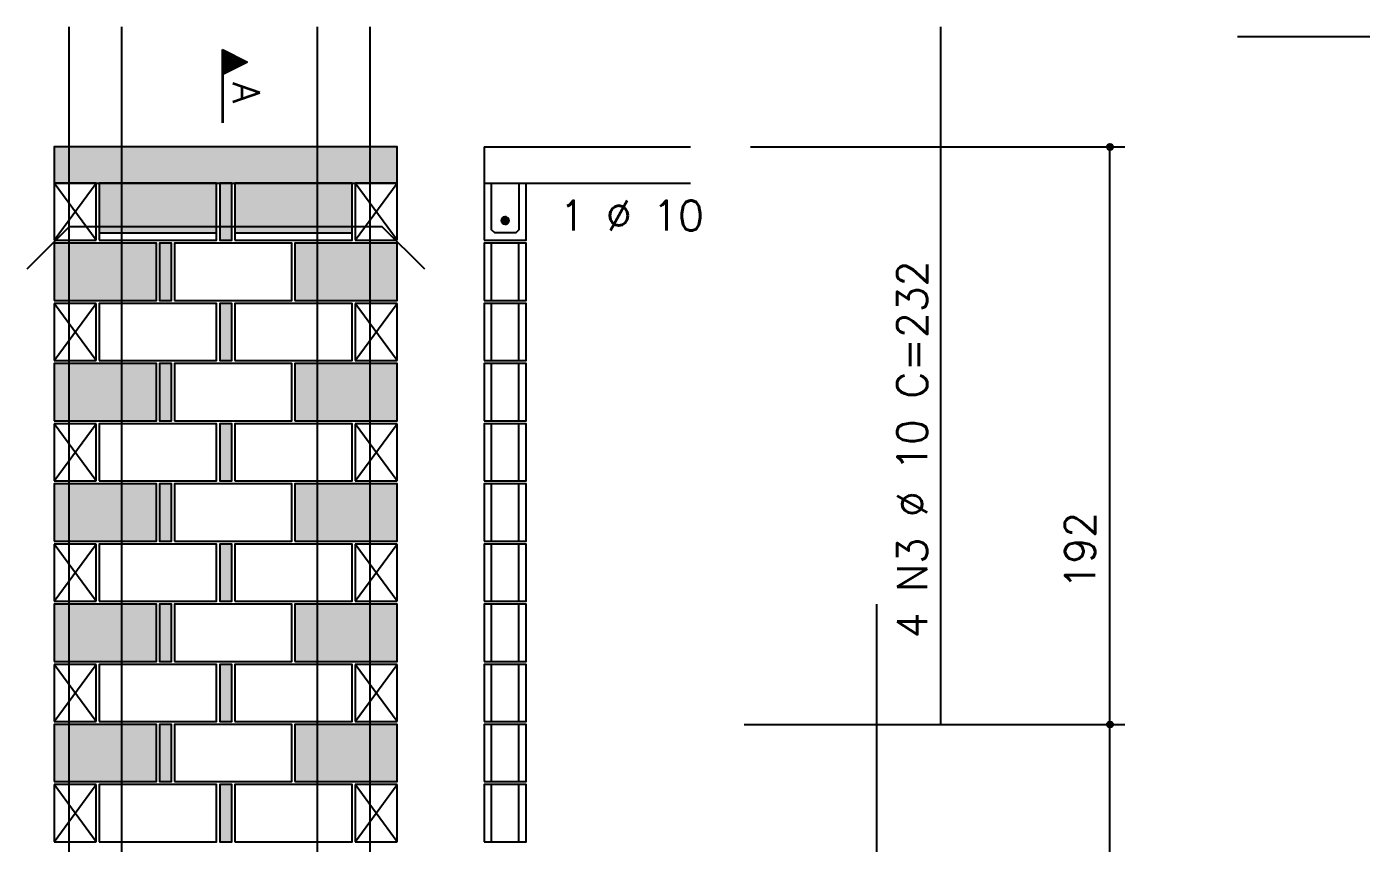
# Model space of a CAD drawing. Extents: x -1.9 to 86, y -1.6 to 60.9.
# Drawn here: x 46.78 to 55.65, y 28.67 to 34.1 of the extents above; entities that cross this region are included whole.
import ezdxf

# ---------------------------------------------------------------- set-up
doc = ezdxf.new("R2010")
doc.units = 0
doc.header["$MEASUREMENT"] = 0
for name, color, linetype in [('PENA_01', 1, 'CONTINUOUS'), ('PENA_02', 2, 'CONTINUOUS'), ('PENA_03', 3, 'CONTINUOUS'), ('PENA_05', 5, 'CONTINUOUS'), ('PENA_09', 254, 'CONTINUOUS'), ('PENA_11', 252, 'CONTINUOUS'), ('PENA_21', 100, 'CONTINUOUS'), ('PENA_25', 210, 'CONTINUOUS')]:
    doc.layers.add(name, color=color, linetype=linetype)
doc.styles.get("Standard").update_dxf_attribs({"font": 'ROMANS.SHX'})

msp = doc.modelspace()

# ---------------------------------------------------------------- linework, layer by layer
at = {"layer": 'PENA_01', "linetype": 'Continuous'}
for p, q in [((47.261325, 32.727678), (48.041325, 32.727678)), ((48.161325, 32.727678), (48.941325, 32.727678))]:
    msp.add_line(p, q, dxfattribs=at)
at = {"layer": 'PENA_02', "linetype": 'Continuous'}
for p, q in [((47.241325, 33.057678), (46.961325, 33.057678)), ((46.961325, 33.057678), (46.961325, 32.677678)), ((47.241325, 32.677678), (47.241325, 33.057678)), ((49.241325, 33.057678), (48.961325, 33.057678)), ((48.961325, 33.057678), (48.961325, 32.677678)), ((49.241325, 32.677678), (49.241325, 33.057678)), ((46.961325, 32.677678), (47.241325, 32.677678)), ((48.961325, 32.677678), (49.241325, 32.677678)), ((47.241325, 32.257678), (46.961325, 32.257678)), ((46.961325, 32.257678), (46.961325, 31.877678)), ((47.241325, 31.877678), (47.241325, 32.257678)), ((49.241325, 32.257678), (48.961325, 32.257678)), ((48.961325, 32.257678), (48.961325, 31.877678)), ((49.241325, 31.877678), (49.241325, 32.257678)), ((46.961325, 31.877678), (47.241325, 31.877678)), ((48.961325, 31.877678), (49.241325, 31.877678)), ((47.241325, 31.457678), (46.961325, 31.457678)), ((46.961325, 31.457678), (46.961325, 31.077678)), ((47.241325, 31.077678), (47.241325, 31.457678)), ((49.241325, 31.457678), (48.961325, 31.457678)), ((48.961325, 31.457678), (48.961325, 31.077678)), ((49.241325, 31.077678), (49.241325, 31.457678)), ((46.961325, 31.077678), (47.241325, 31.077678)), ((48.961325, 31.077678), (49.241325, 31.077678)), ((47.241325, 30.657678), (46.961325, 30.657678)), ((46.961325, 30.657678), (46.961325, 30.277678)), ((47.241325, 30.277678), (47.241325, 30.657678)), ((49.241325, 30.657678), (48.961325, 30.657678)), ((48.961325, 30.657678), (48.961325, 30.277678)), ((49.241325, 30.277678), (49.241325, 30.657678)), ((46.961325, 30.277678), (47.241325, 30.277678)), ((48.961325, 30.277678), (49.241325, 30.277678)), ((47.241325, 29.857678), (46.961325, 29.857678)), ((46.961325, 29.857678), (46.961325, 29.477678)), ((47.241325, 29.477678), (47.241325, 29.857678)), ((49.241325, 29.857678), (48.961325, 29.857678)), ((48.961325, 29.857678), (48.961325, 29.477678)), ((49.241325, 29.477678), (49.241325, 29.857678)), ((46.961325, 29.477678), (47.241325, 29.477678)), ((48.961325, 29.477678), (49.241325, 29.477678)), ((47.241325, 29.057678), (46.961325, 29.057678)), ((46.961325, 29.057678), (46.961325, 28.677678)), ((47.241325, 28.677678), (47.241325, 29.057678)), ((49.241325, 29.057678), (48.961325, 29.057678)), ((48.961325, 29.057678), (48.961325, 28.677678)), ((49.241325, 28.677678), (49.241325, 29.057678)), ((46.961325, 28.677678), (47.241325, 28.677678)), ((48.961325, 28.677678), (49.241325, 28.677678))]:
    msp.add_line(p, q, dxfattribs=at)
for points in [[(46.961325, 33.057678), (49.241325, 33.057678), (49.241325, 33.297678), (46.961325, 33.297678), (46.961325, 33.057678)], [(47.261325, 32.677678), (48.041325, 32.677678), (48.041325, 33.057678), (47.261325, 33.057678), (47.261325, 32.677678)], [(48.061325, 32.677678), (48.141325, 32.677678), (48.141325, 33.057678), (48.061325, 33.057678), (48.061325, 32.677678)], [(48.161325, 32.677678), (48.941325, 32.677678), (48.941325, 33.057678), (48.161325, 33.057678), (48.161325, 32.677678)], [(46.961325, 32.277678), (47.641325, 32.277678), (47.641325, 32.657678), (46.961325, 32.657678), (46.961325, 32.277678)], [(47.661325, 32.277678), (47.741325, 32.277678), (47.741325, 32.657678), (47.661325, 32.657678), (47.661325, 32.277678)], [(47.761325, 32.277678), (48.541325, 32.277678), (48.541325, 32.657678), (47.761325, 32.657678), (47.761325, 32.277678)], [(48.561325, 32.277678), (49.241325, 32.277678), (49.241325, 32.657678), (48.561325, 32.657678), (48.561325, 32.277678)], [(47.261325, 31.877678), (48.041325, 31.877678), (48.041325, 32.257678), (47.261325, 32.257678), (47.261325, 31.877678)], [(48.061325, 31.877678), (48.141325, 31.877678), (48.141325, 32.257678), (48.061325, 32.257678), (48.061325, 31.877678)], [(48.161325, 31.877678), (48.941325, 31.877678), (48.941325, 32.257678), (48.161325, 32.257678), (48.161325, 31.877678)], [(46.961325, 31.477678), (47.641325, 31.477678), (47.641325, 31.857678), (46.961325, 31.857678), (46.961325, 31.477678)], [(47.661325, 31.477678), (47.741325, 31.477678), (47.741325, 31.857678), (47.661325, 31.857678), (47.661325, 31.477678)], [(47.761325, 31.477678), (48.541325, 31.477678), (48.541325, 31.857678), (47.761325, 31.857678), (47.761325, 31.477678)], [(48.561325, 31.477678), (49.241325, 31.477678), (49.241325, 31.857678), (48.561325, 31.857678), (48.561325, 31.477678)], [(47.261325, 31.077678), (48.041325, 31.077678), (48.041325, 31.457678), (47.261325, 31.457678), (47.261325, 31.077678)], [(48.061325, 31.077678), (48.141325, 31.077678), (48.141325, 31.457678), (48.061325, 31.457678), (48.061325, 31.077678)], [(48.161325, 31.077678), (48.941325, 31.077678), (48.941325, 31.457678), (48.161325, 31.457678), (48.161325, 31.077678)], [(46.961325, 30.677678), (47.641325, 30.677678), (47.641325, 31.057678), (46.961325, 31.057678), (46.961325, 30.677678)], [(47.661325, 30.677678), (47.741325, 30.677678), (47.741325, 31.057678), (47.661325, 31.057678), (47.661325, 30.677678)], [(47.761325, 30.677678), (48.541325, 30.677678), (48.541325, 31.057678), (47.761325, 31.057678), (47.761325, 30.677678)], [(48.561325, 30.677678), (49.241325, 30.677678), (49.241325, 31.057678), (48.561325, 31.057678), (48.561325, 30.677678)], [(47.261325, 30.277678), (48.041325, 30.277678), (48.041325, 30.657678), (47.261325, 30.657678), (47.261325, 30.277678)], [(48.061325, 30.277678), (48.141325, 30.277678), (48.141325, 30.657678), (48.061325, 30.657678), (48.061325, 30.277678)], [(48.161325, 30.277678), (48.941325, 30.277678), (48.941325, 30.657678), (48.161325, 30.657678), (48.161325, 30.277678)], [(46.961325, 29.877678), (47.641325, 29.877678), (47.641325, 30.257678), (46.961325, 30.257678), (46.961325, 29.877678)], [(47.661325, 29.877678), (47.741325, 29.877678), (47.741325, 30.257678), (47.661325, 30.257678), (47.661325, 29.877678)], [(47.761325, 29.877678), (48.541325, 29.877678), (48.541325, 30.257678), (47.761325, 30.257678), (47.761325, 29.877678)], [(48.561325, 29.877678), (49.241325, 29.877678), (49.241325, 30.257678), (48.561325, 30.257678), (48.561325, 29.877678)], [(47.261325, 29.477678), (48.041325, 29.477678), (48.041325, 29.857678), (47.261325, 29.857678), (47.261325, 29.477678)], [(48.061325, 29.477678), (48.141325, 29.477678), (48.141325, 29.857678), (48.061325, 29.857678), (48.061325, 29.477678)], [(48.161325, 29.477678), (48.941325, 29.477678), (48.941325, 29.857678), (48.161325, 29.857678), (48.161325, 29.477678)], [(46.961325, 29.077678), (47.641325, 29.077678), (47.641325, 29.457678), (46.961325, 29.457678), (46.961325, 29.077678)], [(47.661325, 29.077678), (47.741325, 29.077678), (47.741325, 29.457678), (47.661325, 29.457678), (47.661325, 29.077678)], [(47.761325, 29.077678), (48.541325, 29.077678), (48.541325, 29.457678), (47.761325, 29.457678), (47.761325, 29.077678)], [(48.561325, 29.077678), (49.241325, 29.077678), (49.241325, 29.457678), (48.561325, 29.457678), (48.561325, 29.077678)], [(47.261325, 28.677678), (48.041325, 28.677678), (48.041325, 29.057678), (47.261325, 29.057678), (47.261325, 28.677678)], [(48.061325, 28.677678), (48.141325, 28.677678), (48.141325, 29.057678), (48.061325, 29.057678), (48.061325, 28.677678)], [(48.161325, 28.677678), (48.941325, 28.677678), (48.941325, 29.057678), (48.161325, 29.057678), (48.161325, 28.677678)]]:
    msp.add_lwpolyline(points, dxfattribs=at)
for centre, radius in [((53.979376, 33.297678), 0.02), ((53.979376, 33.297678), 0.01), ((53.979376, 29.457678), 0.02), ((53.979376, 29.457678), 0.01)]:
    msp.add_circle(centre, radius, dxfattribs=at)
at = {"layer": 'PENA_03', "linetype": 'Continuous'}
for p, q in [((56.227154, 34.029343), (54.827154, 34.029343)), ((48.08091, 33.459), (48.08091, 33.945382)), ((48.08091, 33.945382), (48.246843, 33.862416)), ((48.081605, 33.944254), (48.245282, 33.862416)), ((48.081606, 33.944254), (48.081606, 33.780577)), ((48.093674, 33.939), (48.093674, 33.785831)), ((48.106438, 33.932618), (48.106438, 33.792213)), ((48.119202, 33.926236), (48.119202, 33.798595)), ((48.131966, 33.919854), (48.131966, 33.804977)), ((48.14473, 33.913472), (48.14473, 33.811359)), ((48.157494, 33.90709), (48.157494, 33.817741)), ((48.170258, 33.900708), (48.170258, 33.824123)), ((48.183022, 33.894326), (48.183022, 33.830505)), ((48.246843, 33.862416), (48.081605, 33.779797)), ((48.245282, 33.862416), (48.081606, 33.780577)), ((48.195786, 33.887944), (48.195786, 33.836887)), ((48.20855, 33.881562), (48.20855, 33.843269)), ((48.221315, 33.87518), (48.221315, 33.849651)), ((48.234079, 33.868798), (48.234079, 33.856034)), ((48.081606, 33.779797), (48.081606, 33.459)), ((49.819381, 33.297678), (49.819381, 32.677678)), ((49.819381, 33.297678), (51.19006, 33.297678)), ((51.59006, 33.297678), (54.079376, 33.297678)), ((53.979376, 26.557145), (53.979376, 33.297678)), ((46.961325, 32.677678), (47.241325, 33.057678)), ((47.241325, 32.677678), (46.961325, 33.057678)), ((48.961325, 32.677678), (49.241325, 33.057678)), ((49.241325, 32.677678), (48.961325, 33.057678)), ((49.819381, 33.057678), (51.19006, 33.057678)), ((49.869381, 32.277678), (49.869381, 32.657678)), ((50.049381, 32.277678), (50.049381, 32.657678)), ((46.961325, 31.877678), (47.241325, 32.257678)), ((47.241325, 31.877678), (46.961325, 32.257678)), ((48.961325, 31.877678), (49.241325, 32.257678)), ((49.241325, 31.877678), (48.961325, 32.257678)), ((49.869381, 31.877678), (49.869381, 32.257678)), ((50.049381, 31.877678), (50.049381, 32.257678)), ((49.869381, 31.477678), (49.869381, 31.857678)), ((50.049381, 31.477678), (50.049381, 31.857678)), ((46.961325, 31.077678), (47.241325, 31.457678)), ((47.241325, 31.077678), (46.961325, 31.457678)), ((48.961325, 31.077678), (49.241325, 31.457678)), ((49.241325, 31.077678), (48.961325, 31.457678)), ((49.869381, 31.077678), (49.869381, 31.457678)), ((50.049381, 31.077678), (50.049381, 31.457678)), ((49.869381, 30.677678), (49.869381, 31.057678)), ((50.049381, 30.677678), (50.049381, 31.057678)), ((46.961325, 30.277678), (47.241325, 30.657678)), ((47.241325, 30.277678), (46.961325, 30.657678)), ((48.961325, 30.277678), (49.241325, 30.657678)), ((49.241325, 30.277678), (48.961325, 30.657678)), ((49.869381, 30.277678), (49.869381, 30.657678)), ((50.049381, 30.277678), (50.049381, 30.657678)), ((49.869381, 29.877678), (49.869381, 30.257678)), ((50.049381, 29.877678), (50.049381, 30.257678)), ((46.961325, 29.477678), (47.241325, 29.857678)), ((47.241325, 29.477678), (46.961325, 29.857678)), ((48.961325, 29.477678), (49.241325, 29.857678)), ((49.241325, 29.477678), (48.961325, 29.857678)), ((49.869381, 29.477678), (49.869381, 29.857678)), ((50.049381, 29.477678), (50.049381, 29.857678)), ((49.869381, 29.077678), (49.869381, 29.457678)), ((50.049381, 29.077678), (50.049381, 29.457678)), ((51.548129, 29.457678), (54.079376, 29.457678)), ((46.961325, 28.677678), (47.241325, 29.057678)), ((47.241325, 28.677678), (46.961325, 29.057678)), ((48.961325, 28.677678), (49.241325, 29.057678)), ((49.241325, 28.677678), (48.961325, 29.057678)), ((49.869381, 28.677678), (49.869381, 29.057678)), ((50.049381, 28.677678), (50.049381, 29.057678))]:
    msp.add_line(p, q, dxfattribs=at)
for points in [[(49.819381, 32.677678), (50.099381, 32.677678), (50.099381, 33.057678)], [(50.049381, 33.057678), (50.049381, 32.747678), (50.029381, 32.727678), (49.889381, 32.727678), (49.869381, 32.747678), (49.869381, 33.057678)], [(49.98393, 32.808668), (49.981768, 32.818836), (49.975658, 32.827247), (49.966655, 32.832444), (49.956317, 32.833531), (49.94643, 32.830319), (49.938704, 32.823363), (49.934476, 32.813866), (49.934476, 32.80347), (49.938704, 32.793973), (49.94643, 32.787017), (49.956317, 32.783805), (49.966655, 32.784892), (49.975658, 32.790089), (49.981768, 32.7985), (49.98393, 32.808668)], [(49.819381, 32.277678), (50.099381, 32.277678), (50.099381, 32.657678), (49.819381, 32.657678), (49.819381, 32.277678)], [(49.819381, 31.877678), (50.099381, 31.877678), (50.099381, 32.257678), (49.819381, 32.257678), (49.819381, 31.877678)], [(49.819381, 31.477678), (50.099381, 31.477678), (50.099381, 31.857678), (49.819381, 31.857678), (49.819381, 31.477678)], [(49.819381, 31.077678), (50.099381, 31.077678), (50.099381, 31.457678), (49.819381, 31.457678), (49.819381, 31.077678)], [(49.819381, 30.677678), (50.099381, 30.677678), (50.099381, 31.057678), (49.819381, 31.057678), (49.819381, 30.677678)], [(49.819381, 30.277678), (50.099381, 30.277678), (50.099381, 30.657678), (49.819381, 30.657678), (49.819381, 30.277678)], [(49.819381, 29.877678), (50.099381, 29.877678), (50.099381, 30.257678), (49.819381, 30.257678), (49.819381, 29.877678)], [(49.819381, 29.477678), (50.099381, 29.477678), (50.099381, 29.857678), (49.819381, 29.857678), (49.819381, 29.477678)], [(49.819381, 29.077678), (50.099381, 29.077678), (50.099381, 29.457678), (49.819381, 29.457678), (49.819381, 29.077678)], [(49.819381, 28.677678), (50.099381, 28.677678), (50.099381, 29.057678), (49.819381, 29.057678), (49.819381, 28.677678)]]:
    msp.add_lwpolyline(points, dxfattribs=at)
msp.add_circle((49.95893, 32.808668), 0.025, dxfattribs=at)
for points in [[(49.98393, 32.808668), (49.94643, 32.830319), (49.935437, 32.817218)], [(49.98393, 32.808668), (49.94643, 32.830319), (49.938704, 32.823363)], [(49.98393, 32.808668), (49.956317, 32.833531), (49.94643, 32.830319)], [(49.98393, 32.808668), (49.963271, 32.833288), (49.94643, 32.830319)], [(49.98393, 32.808668), (49.966655, 32.832444), (49.956317, 32.833531)], [(49.98393, 32.808668), (49.978081, 32.824738), (49.963271, 32.833288)], [(49.98393, 32.808668), (49.975658, 32.827247), (49.966655, 32.832444)], [(49.98393, 32.808668), (49.981768, 32.818836), (49.975658, 32.827247)], [(49.98393, 32.808668), (49.938704, 32.823363), (49.934476, 32.813866)], [(49.98393, 32.808668), (49.934476, 32.813866), (49.934476, 32.80347)], [(49.98393, 32.808668), (49.934476, 32.80347), (49.938704, 32.793973)], [(49.98393, 32.808668), (49.935437, 32.817218), (49.935437, 32.800117)], [(49.98393, 32.808668), (49.935437, 32.800117), (49.94643, 32.787017)], [(49.98393, 32.808668), (49.938704, 32.793973), (49.94643, 32.787017)], [(49.98393, 32.808668), (49.94643, 32.787017), (49.963271, 32.784048)], [(49.98393, 32.808668), (49.94643, 32.787017), (49.956317, 32.783805)], [(49.98393, 32.808668), (49.956317, 32.783805), (49.966655, 32.784892)], [(49.98393, 32.808668), (49.963271, 32.784048), (49.978081, 32.792598)], [(49.98393, 32.808668), (49.966655, 32.784892), (49.975658, 32.790089)], [(49.98393, 32.808668), (49.975658, 32.790089), (49.981768, 32.7985)], [(49.98393, 32.808668), (49.978081, 32.792598), (49.98393, 32.808668)], [(49.98393, 32.808668), (49.981768, 32.7985), (49.98393, 32.808668)]]:
    msp.add_solid(points, dxfattribs=at)
at = {"layer": 'PENA_05', "linetype": 'Continuous'}
for p, q in [((52.855626, 29.457678), (52.855626, 34.097678)), ((47.061325, 32.767678), (46.778483, 32.484835)), ((49.141325, 32.767678), (47.061325, 32.767678)), ((49.424168, 32.484835), (49.141325, 32.767678)), ((52.429702, 26.657678), (52.429702, 30.257678))]:
    msp.add_line(p, q, dxfattribs=at)
for points in [[(47.05951, 34.097678), (47.05951, 26.657678)], [(47.40951, 34.097678), (47.40951, 26.657678)], [(48.70951, 34.097678), (48.70951, 26.657678)], [(49.05951, 34.097678), (49.05951, 26.657678)]]:
    msp.add_lwpolyline(points, dxfattribs=at)
at = {"layer": 'PENA_09', "linetype": 'Continuous'}
for points in [[(47.261325, 32.727678), (48.041325, 32.727678), (48.041325, 33.057678), (47.261325, 33.057678), (47.261325, 32.727678)], [(48.161325, 32.727678), (48.941325, 32.727678), (48.941325, 33.057678), (48.161325, 33.057678), (48.161325, 32.727678)]]:
    msp.add_lwpolyline(points, dxfattribs=at)
for points in [[(47.261325, 32.727678), (48.041325, 32.727678), (48.041325, 33.057678)], [(47.261325, 32.727678), (48.041325, 33.057678), (47.261325, 33.057678)], [(47.261325, 32.727678), (47.261325, 33.057678), (47.261325, 32.727678)], [(48.161325, 32.727678), (48.941325, 32.727678), (48.941325, 33.057678)], [(48.161325, 32.727678), (48.941325, 33.057678), (48.161325, 33.057678)], [(48.161325, 32.727678), (48.161325, 33.057678), (48.161325, 32.727678)]]:
    msp.add_solid(points, dxfattribs=at)
at = {"layer": 'PENA_11', "linetype": 'Continuous'}
for points in [[(46.961325, 33.057678), (49.241325, 33.057678), (49.241325, 33.297678)], [(46.961325, 33.057678), (49.241325, 33.297678), (46.961325, 33.297678)], [(46.961325, 33.057678), (46.961325, 33.297678), (46.961325, 33.057678)]]:
    msp.add_solid(points, dxfattribs=at)
at = {"layer": 'PENA_21', "linetype": 'Continuous'}
for points in [[(46.961325, 32.277678), (47.641325, 32.277678), (47.641325, 32.657678), (46.961325, 32.657678), (46.961325, 32.277678)], [(48.561325, 32.277678), (49.241325, 32.277678), (49.241325, 32.657678), (48.561325, 32.657678), (48.561325, 32.277678)], [(46.961325, 31.477678), (47.641325, 31.477678), (47.641325, 31.857678), (46.961325, 31.857678), (46.961325, 31.477678)], [(48.561325, 31.477678), (49.241325, 31.477678), (49.241325, 31.857678), (48.561325, 31.857678), (48.561325, 31.477678)], [(46.961325, 30.677678), (47.641325, 30.677678), (47.641325, 31.057678), (46.961325, 31.057678), (46.961325, 30.677678)], [(48.561325, 30.677678), (49.241325, 30.677678), (49.241325, 31.057678), (48.561325, 31.057678), (48.561325, 30.677678)], [(46.961325, 29.877678), (47.641325, 29.877678), (47.641325, 30.257678), (46.961325, 30.257678), (46.961325, 29.877678)], [(48.561325, 29.877678), (49.241325, 29.877678), (49.241325, 30.257678), (48.561325, 30.257678), (48.561325, 29.877678)], [(46.961325, 29.077678), (47.641325, 29.077678), (47.641325, 29.457678), (46.961325, 29.457678), (46.961325, 29.077678)], [(48.561325, 29.077678), (49.241325, 29.077678), (49.241325, 29.457678), (48.561325, 29.457678), (48.561325, 29.077678)]]:
    msp.add_lwpolyline(points, dxfattribs=at)
for points in [[(46.961325, 32.277678), (47.641325, 32.277678), (47.641325, 32.657678)], [(46.961325, 32.277678), (47.641325, 32.657678), (46.961325, 32.657678)], [(46.961325, 32.277678), (46.961325, 32.657678), (46.961325, 32.277678)], [(48.561325, 32.277678), (49.241325, 32.277678), (49.241325, 32.657678)], [(48.561325, 32.277678), (49.241325, 32.657678), (48.561325, 32.657678)], [(48.561325, 32.277678), (48.561325, 32.657678), (48.561325, 32.277678)], [(46.961325, 31.477678), (47.641325, 31.477678), (47.641325, 31.857678)], [(46.961325, 31.477678), (47.641325, 31.857678), (46.961325, 31.857678)], [(46.961325, 31.477678), (46.961325, 31.857678), (46.961325, 31.477678)], [(48.561325, 31.477678), (49.241325, 31.477678), (49.241325, 31.857678)], [(48.561325, 31.477678), (49.241325, 31.857678), (48.561325, 31.857678)], [(48.561325, 31.477678), (48.561325, 31.857678), (48.561325, 31.477678)], [(46.961325, 30.677678), (47.641325, 30.677678), (47.641325, 31.057678)], [(46.961325, 30.677678), (47.641325, 31.057678), (46.961325, 31.057678)], [(46.961325, 30.677678), (46.961325, 31.057678), (46.961325, 30.677678)], [(48.561325, 30.677678), (49.241325, 30.677678), (49.241325, 31.057678)], [(48.561325, 30.677678), (49.241325, 31.057678), (48.561325, 31.057678)], [(48.561325, 30.677678), (48.561325, 31.057678), (48.561325, 30.677678)], [(46.961325, 29.877678), (47.641325, 29.877678), (47.641325, 30.257678)], [(46.961325, 29.877678), (47.641325, 30.257678), (46.961325, 30.257678)], [(46.961325, 29.877678), (46.961325, 30.257678), (46.961325, 29.877678)], [(48.561325, 29.877678), (49.241325, 29.877678), (49.241325, 30.257678)], [(48.561325, 29.877678), (49.241325, 30.257678), (48.561325, 30.257678)], [(48.561325, 29.877678), (48.561325, 30.257678), (48.561325, 29.877678)], [(46.961325, 29.077678), (47.641325, 29.077678), (47.641325, 29.457678)], [(46.961325, 29.077678), (47.641325, 29.457678), (46.961325, 29.457678)], [(46.961325, 29.077678), (46.961325, 29.457678), (46.961325, 29.077678)], [(48.561325, 29.077678), (49.241325, 29.077678), (49.241325, 29.457678)], [(48.561325, 29.077678), (49.241325, 29.457678), (48.561325, 29.457678)], [(48.561325, 29.077678), (48.561325, 29.457678), (48.561325, 29.077678)]]:
    msp.add_solid(points, dxfattribs=at)
at = {"layer": 'PENA_25', "linetype": 'Continuous'}
for points in [[(48.141325, 33.057678), (48.061325, 33.057678), (48.061325, 32.677678), (48.141325, 32.677678), (48.141325, 33.057678)], [(47.741325, 32.657678), (47.661325, 32.657678), (47.661325, 32.277678), (47.741325, 32.277678), (47.741325, 32.657678)], [(48.141325, 32.257678), (48.061325, 32.257678), (48.061325, 31.877678), (48.141325, 31.877678), (48.141325, 32.257678)], [(47.741325, 31.857678), (47.661325, 31.857678), (47.661325, 31.477678), (47.741325, 31.477678), (47.741325, 31.857678)], [(48.141325, 31.457678), (48.061325, 31.457678), (48.061325, 31.077678), (48.141325, 31.077678), (48.141325, 31.457678)], [(47.741325, 31.057678), (47.661325, 31.057678), (47.661325, 30.677678), (47.741325, 30.677678), (47.741325, 31.057678)], [(48.141325, 30.657678), (48.061325, 30.657678), (48.061325, 30.277678), (48.141325, 30.277678), (48.141325, 30.657678)], [(47.741325, 30.257678), (47.661325, 30.257678), (47.661325, 29.877678), (47.741325, 29.877678), (47.741325, 30.257678)], [(48.141325, 29.857678), (48.061325, 29.857678), (48.061325, 29.477678), (48.141325, 29.477678), (48.141325, 29.857678)], [(47.741325, 29.457678), (47.661325, 29.457678), (47.661325, 29.077678), (47.741325, 29.077678), (47.741325, 29.457678)], [(48.141325, 29.057678), (48.061325, 29.057678), (48.061325, 28.677678), (48.141325, 28.677678), (48.141325, 29.057678)]]:
    msp.add_lwpolyline(points, dxfattribs=at)
for points in [[(48.141325, 33.057678), (48.061325, 33.057678), (48.061325, 32.677678)], [(48.141325, 33.057678), (48.061325, 32.677678), (48.141325, 32.677678)], [(48.141325, 33.057678), (48.141325, 32.677678), (48.141325, 33.057678)], [(47.741325, 32.657678), (47.661325, 32.657678), (47.661325, 32.277678)], [(47.741325, 32.657678), (47.661325, 32.277678), (47.741325, 32.277678)], [(47.741325, 32.657678), (47.741325, 32.277678), (47.741325, 32.657678)], [(48.141325, 32.257678), (48.061325, 32.257678), (48.061325, 31.877678)], [(48.141325, 32.257678), (48.061325, 31.877678), (48.141325, 31.877678)], [(48.141325, 32.257678), (48.141325, 31.877678), (48.141325, 32.257678)], [(47.741325, 31.857678), (47.661325, 31.857678), (47.661325, 31.477678)], [(47.741325, 31.857678), (47.661325, 31.477678), (47.741325, 31.477678)], [(47.741325, 31.857678), (47.741325, 31.477678), (47.741325, 31.857678)], [(48.141325, 31.457678), (48.061325, 31.457678), (48.061325, 31.077678)], [(48.141325, 31.457678), (48.061325, 31.077678), (48.141325, 31.077678)], [(48.141325, 31.457678), (48.141325, 31.077678), (48.141325, 31.457678)], [(47.741325, 31.057678), (47.661325, 31.057678), (47.661325, 30.677678)], [(47.741325, 31.057678), (47.661325, 30.677678), (47.741325, 30.677678)], [(47.741325, 31.057678), (47.741325, 30.677678), (47.741325, 31.057678)], [(48.141325, 30.657678), (48.061325, 30.657678), (48.061325, 30.277678)], [(48.141325, 30.657678), (48.061325, 30.277678), (48.141325, 30.277678)], [(48.141325, 30.657678), (48.141325, 30.277678), (48.141325, 30.657678)], [(47.741325, 30.257678), (47.661325, 30.257678), (47.661325, 29.877678)], [(47.741325, 30.257678), (47.661325, 29.877678), (47.741325, 29.877678)], [(47.741325, 30.257678), (47.741325, 29.877678), (47.741325, 30.257678)], [(48.141325, 29.857678), (48.061325, 29.857678), (48.061325, 29.477678)], [(48.141325, 29.857678), (48.061325, 29.477678), (48.141325, 29.477678)], [(48.141325, 29.857678), (48.141325, 29.477678), (48.141325, 29.857678)], [(47.741325, 29.457678), (47.661325, 29.457678), (47.661325, 29.077678)], [(47.741325, 29.457678), (47.661325, 29.077678), (47.741325, 29.077678)], [(47.741325, 29.457678), (47.741325, 29.077678), (47.741325, 29.457678)], [(48.141325, 29.057678), (48.061325, 29.057678), (48.061325, 28.677678)], [(48.141325, 29.057678), (48.061325, 28.677678), (48.141325, 28.677678)], [(48.141325, 29.057678), (48.141325, 28.677678), (48.141325, 29.057678)]]:
    msp.add_solid(points, dxfattribs=at)

# ---------------------------------------------------------------- texts
at = {"layer": 'PENA_03', "linetype": 'Continuous'}
for s, height, rotation, p in [('A', 0.18, 270, (48.147939, 33.726983)), ('4 N3 %%c 10 C=232', 0.2, 90, (52.765222, 30.03074)), ('192', 0.2, 90, (53.880503, 30.356346))]:
    msp.add_text(s, height=height, rotation=rotation, dxfattribs=at).set_placement(p)
msp.add_text('1 %%c 10', height=0.2, dxfattribs=at).set_placement((50.3202, 32.741377))

doc.saveas('drawing.dxf')
